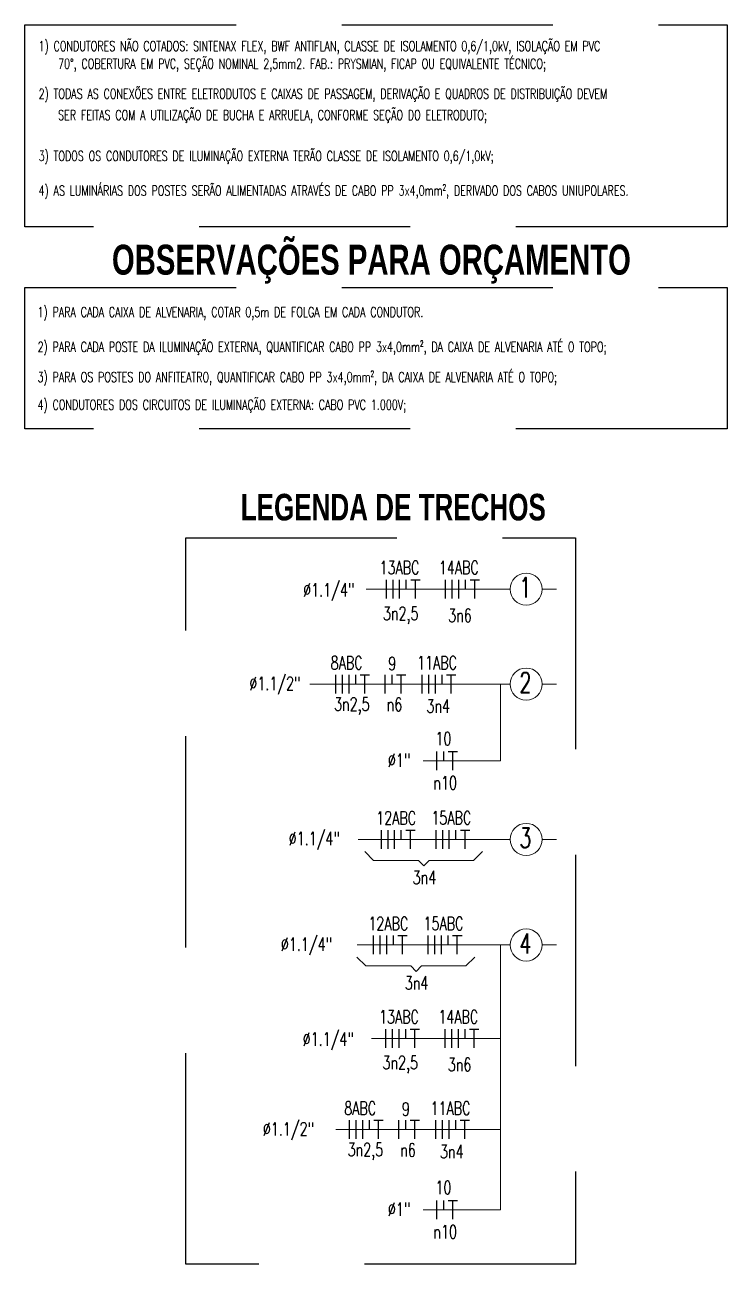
# Model space of a CAD drawing. Header units: millimetres. Extents: x 214 to 1190, y -192 to 1092.
# Drawn here: x 783.23 to 804.34, y 16 to 53.26 of the extents above; entities that cross this region are included whole.
import ezdxf
from ezdxf.enums import TextEntityAlignment as Align

# ---------------------------------------------------------------- set-up
doc = ezdxf.new("R2010")
doc.units = ezdxf.units.MM
doc.linetypes.add('OCULTA2', pattern=[4.7625, 3.175, -1.5875])
for name, color, linetype, lineweight in [('I-FIAÇÃO', 2, 'Continuous', 25), ('I-LIN_CHAMADA', 9, 'Continuous', 9), ('I-TEXTOS', 2, 'Continuous', 25)]:
    doc.layers.add(name, color=color, linetype=linetype, lineweight=lineweight)
doc.styles.add('ROMANS', font='ROMANS.SHX', dxfattribs={"height": 0.25})
doc.styles.add('SANSSERIFBOLD', font='sasb____.pfb')

# ---------------------------------------------------------------- blocks, each defined once
blk = doc.blocks.new('fq1')
at = {"layer": 'I-FIAÇÃO', "color": 2}
for p, q in [((458.637, 235.829), (458.637, 236.391)), ((458.837, 235.829), (458.837, 236.391)), ((459.037, 235.829), (459.037, 236.391)), ((459.237, 236.11), (459.237, 236.391)), ((459.371, 236.391), (459.652, 236.391)), ((459.511, 235.829), (459.511, 236.391))]:
    blk.add_line(p, q, dxfattribs=at)
blk = doc.blocks.new('fnt')
at = {"layer": 'I-FIAÇÃO', "color": 2}
for p, q in [((0, -0.281), (0, 0.281)), ((0.208, 0), (0.208, 0.281)), ((0.342, 0.281), (0.623, 0.281)), ((0.482, -0.281), (0.482, 0.281))]:
    blk.add_line(p, q, dxfattribs=at)
blk = doc.blocks.new('ch2')
at = {"layer": 'I-LIN_CHAMADA'}
for p, q in [((413.233, 227.766), (412.966, 228.031)), ((414.585, 227.766), (413.233, 227.766)), ((414.585, 227.766), (414.745, 227.605)), ((414.745, 227.605), (414.908, 227.766)), ((414.908, 227.766), (416.241, 227.766)), ((416.241, 227.766), (416.508, 228.031))]:
    blk.add_line(p, q, dxfattribs=at)

msp = doc.modelspace()

# ---------------------------------------------------------------- linework, layer by layer
at = {"linetype": 'OCULTA2', "ltscale": 2}
for points in [[(783.23, 53.262), (804.342, 53.262), (804.342, 47.188), (783.23, 47.188)], [(783.23, 45.364), (804.342, 45.364), (804.342, 41.114), (783.23, 41.114)], [(788.067, 37.833), (799.786, 37.833), (799.786, 15.999), (788.067, 15.999)]]:
    msp.add_lwpolyline(points, close=True, dxfattribs=at)
at = {"layer": 'I-LIN_CHAMADA', "lineweight": 0}
for p, q in [((797.532, 36.294), (793.494, 36.294)), ((791.793, 33.44), (797.532, 33.44)), ((797.532, 33.44), (797.532, 31.134)), ((797.532, 31.134), (795.199, 31.134)), ((793.247, 28.771), (797.532, 28.771)), ((793.222, 25.597), (797.532, 25.597)), ((797.532, 25.597), (797.532, 17.636)), ((793.655, 22.787), (797.532, 22.787)), ((792.58, 20.045), (797.532, 20.045)), ((797.532, 17.636), (795.199, 17.636))]:
    msp.add_line(p, q, dxfattribs=at)
at = {"layer": 'I-LIN_CHAMADA'}
for p, q in [((797.82, 36.294), (797.532, 36.294)), ((798.783, 36.294), (799.211, 36.294)), ((797.82, 33.44), (797.532, 33.44)), ((798.783, 33.44), (799.211, 33.44)), ((797.82, 28.771), (797.532, 28.771)), ((798.783, 28.771), (799.211, 28.771)), ((797.82, 25.597), (797.532, 25.597)), ((798.783, 25.597), (799.211, 25.597))]:
    msp.add_line(p, q, dxfattribs=at)
for centre in [(798.301, 36.294), (798.301, 33.44), (798.301, 28.771), (798.301, 25.597)]:
    msp.add_circle(centre, 0.482, dxfattribs=at)

# ---------------------------------------------------------------- block references
at = {"layer": 'I-FIAÇÃO'}
for name, p in [('fq1', (335.46, -199.816)), ('fq1', (337.242, -199.816)), ('fq1', (333.943, -202.67)), ('fnt', (794.064, 33.44)), ('fq1', (336.538, -202.67)), ('fnt', (795.615, 31.134)), ('fq1', (335.31, -207.339)), ('fq1', (336.953, -207.339)), ('fq1', (335.075, -210.513)), ('fq1', (336.719, -210.513)), ('fq1', (335.444, -213.323)), ('fq1', (337.227, -213.323)), ('fq1', (334.35, -216.065)), ('fnt', (794.471, 20.045)), ('fq1', (336.945, -216.065)), ('fnt', (795.615, 17.636))]:
    msp.add_blockref(name, p, dxfattribs=at)
at = {"layer": 'I-LIN_CHAMADA'}
for p in [(380.48, -199.626), (380.245, -202.801)]:
    msp.add_blockref('ch2', p, dxfattribs=at)

# ---------------------------------------------------------------- texts
at = {"layer": 'I-TEXTOS', "color": 2, "style": 'ROMANS', "width": 0.7}
for s, height, p in [('1) CONDUTORES NÃO COTADOS: SINTENAX FLEX, BWF ANTIFLAN, CLASSE DE ISOLAMENTO 0,6/1,0kV, ISOLAÇÃO EM PVC', 0.3, (783.645, 52.472)), ('70°, COBERTURA EM PVC, SEÇÃO NOMINAL 2,5mm2. FAB.: PRYSMIAN, FICAP OU EQUIVALENTE TÉCNICO;', 0.3, (784.232, 51.941)), ('2) TODAS AS CONEXÕES ENTRE ELETRODUTOS E CAIXAS DE PASSAGEM, DERIVAÇÃO E QUADROS DE DISTRIBUIÇÃO DEVEM', 0.3, (783.645, 51.037)), ('SER FEITAS COM A UTILIZAÇÃO DE BUCHA E ARRUELA, CONFORME SEÇÃO DO ELETRODUTO;', 0.3, (784.232, 50.399)), ('3) TODOS OS CONDUTORES DE ILUMINAÇÃO EXTERNA TERÃO CLASSE DE ISOLAMENTO 0,6/1,0kV;', 0.3, (783.645, 49.169)), ('4) AS LUMINÁRIAS DOS POSTES SERÃO ALIMENTADAS ATRAVÉS DE CABO PP 3x4,0mm², DERIVADO DOS CABOS UNIUPOLARES.', 0.3, (783.645, 48.126)), ('1) PARA CADA CAIXA DE ALVENARIA, COTAR 0,5m DE FOLGA EM CADA CONDUTOR.', 0.3, (783.614, 44.476)), ('2) PARA CADA POSTE DA ILUMINAÇÃO EXTERNA, QUANTIFICAR CABO PP 3x4,0mm², DA CAIXA DE ALVENARIA ATÉ O TOPO;', 0.3, (783.614, 43.428)), ('3) PARA OS POSTES DO ANFITEATRO, QUANTIFICAR CABO PP 3x4,0mm², DA CAIXA DE ALVENARIA ATÉ O TOPO;', 0.3, (783.614, 42.521)), ('4) CONDUTORES DOS CIRCUITOS DE ILUMINAÇÃO EXTERNA: CABO PVC 1.000V;', 0.3, (783.614, 41.689)), ('13ABC', 0.4, (793.891, 36.742)), ('14ABC', 0.4, (795.674, 36.742)), ('8ABC', 0.4, (792.423, 33.883)), ('11ABC', 0.4, (795.019, 33.883)), ('9', 0.4, (794.155, 33.857)), ('10', 0.4, (795.572, 31.599)), ('12ABC', 0.4, (793.791, 29.214)), ('15ABC', 0.4, (795.449, 29.219)), ('12ABC', 0.4, (793.556, 26.039)), ('15ABC', 0.4, (795.214, 26.045)), ('13ABC', 0.4, (793.876, 23.235)), ('14ABC', 0.4, (795.659, 23.235)), ('8ABC', 0.4, (792.831, 20.488)), ('11ABC', 0.4, (795.426, 20.488)), ('9', 0.4, (794.562, 20.463)), ('10', 0.4, (795.572, 18.101))]:
    msp.add_text(s, height=height, dxfattribs=at).set_placement(p)
at = {"layer": 'I-TEXTOS', "color": 4, "style": 'SANSSERIFBOLD', "width": 0.7}
for s, height, p in [('OBSERVAÇÕES PARA ORÇAMENTO', 0.9, (785.849, 45.75)), ('LEGENDA DE TRECHOS', 0.79998, (789.721, 38.36))]:
    msp.add_text(s, height=height, dxfattribs=at).set_placement(p)
at = {"layer": 'I-TEXTOS', "style": 'ROMANS', "width": 0.7}
for s, height, p in [('%%C1.1/4"', 0.4, (791.598, 36.074, -1199.784)), ('1', 0.6, (798.095, 36.041)), ('%%C1.1/2"', 0.4, (789.979, 33.259, -1199.784)), ('2', 0.6, (798.095, 33.187)), ('%%C1"', 0.4, (794.144, 30.951, -1199.784)), ('%%C1.1/4"', 0.4, (791.163, 28.594, -1199.784)), ('3', 0.6, (798.095, 28.517)), ('%%C1.1/4"', 0.4, (790.928, 25.419, -1199.784)), ('4', 0.6, (798.095, 25.343)), ('%%C1.1/4"', 0.4, (791.583, 22.568, -1199.784)), ('%%C1.1/2"', 0.4, (790.387, 19.864, -1199.784)), ('%%C1"', 0.4, (794.144, 17.453, -1199.784))]:
    msp.add_text(s, height=height, dxfattribs=at).set_placement(p)
for s, p in [('3n2,5', (794.529, 35.505)), ('3n6', (796.312, 35.505)), ('3n2,5', (793.06, 32.778)), ('n6', (794.342, 32.828)), ('3n4', (795.656, 32.778)), ('n10', (795.865, 30.473)), ('3n4', (795.242, 27.629)), ('3n4', (795.007, 24.455)), ('3n2,5', (794.514, 21.999)), ('3n6', (796.297, 21.999)), ('3n2,5', (793.467, 19.384)), ('n6', (794.749, 19.433)), ('3n4', (796.063, 19.384)), ('n10', (795.865, 16.975))]:
    msp.add_text(s, height=0.4, dxfattribs=at).set_placement(p, align=Align.MIDDLE)

doc.saveas('drawing.dxf')
